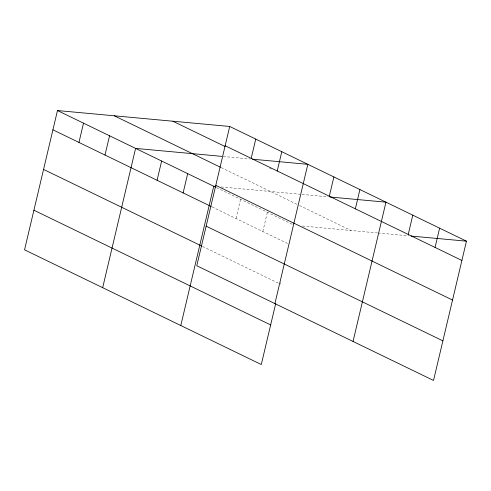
<?xml version="1.0" encoding="UTF-8"?>
<svg xmlns="http://www.w3.org/2000/svg" width="491" height="491" viewBox="0 0 491 491"><rect width="100%" height="100%" fill="white"/><g stroke="black" fill="none" stroke-linecap="round" stroke-linejoin="round"><path stroke-width="0.37" stroke-dasharray="2.46 1.84" d="M235.999 218.526L240.553 199.254M262.832 231.525L267.386 212.253M280.3 284.123L280.643 282.663M223.215 156.5L250.244 158.998M221.202 186.942L299.841 194.215M302.094 194.424L328.369 196.854M302.444 226.013L377.327 232.937M378.082 233.004L408.862 235.852M269.498 168.032L271.554 169.027M221.22 167.603L297.393 204.508M299.455 205.508L351.053 230.506M216.476 187.587L292.839 224.583M211.922 206.858L287.597 243.524M202.556 246.457L278.925 283.46"/><path stroke-width="0.74" d="M229.708 126.469L196.787 265.748L433.528 380.451L466.45 241.173L229.708 126.469L57.472 110.549L24.55 249.827L261.292 364.531L275.739 303.413M78.959 142.439L83.513 123.167M105 155.058L109.554 135.78M102.674 287.677L135.596 148.399L221.717 156.359M157.083 180.289L161.643 161.017M183.125 192.908L187.685 173.636M180.798 325.533L213.726 186.255L215.966 186.457M251.196 158.36L255.75 139.088M277.237 170.978L281.791 151.707M274.911 303.604L307.832 164.325L252.491 159.207M329.32 196.216L333.874 176.938M355.361 208.828L359.915 189.557M353.035 341.454L385.957 202.175L329.866 196.989M408.23 234.446L412.79 215.175M435.063 247.446L439.617 228.174M411.108 236.061L466.45 241.173M225.154 145.741L461.896 260.451M172.869 121.216L224.952 146.453M114.311 115.802L220.533 167.265M215.788 185.346L452.53 300.05M57.472 110.549L215.788 187.255M52.918 129.82L211.234 206.527M206.146 226.148L442.888 340.852M43.558 169.42L201.869 246.126M33.91 210.222L270.651 324.925"/></g></svg>
